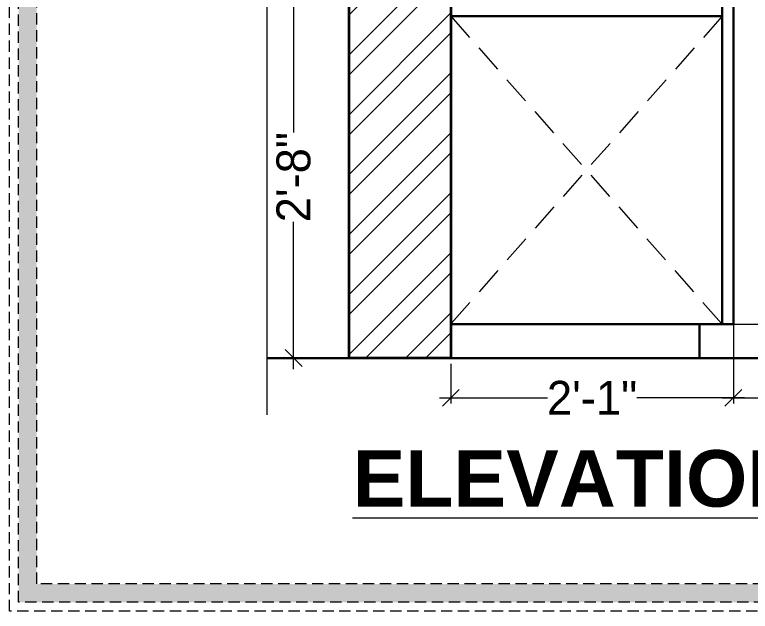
# Model space of a CAD drawing. Header units: millimetres. Extents: x 56222 to 3066687, y -650199 to -121287.
# Drawn here: x 140989.5 to 141054.6, y -184240.7 to -184187.9 of the extents above; entities that cross this region are included whole.
import ezdxf

# ---------------------------------------------------------------- set-up
doc = ezdxf.new("R2010")
doc.units = ezdxf.units.MM
doc.header["$MEASUREMENT"] = 0
doc.header["$PDMODE"] = 35
for name, pattern in [('DASHED', [0.75, 0.5, -0.25]), ('DASHED2', [0.375, 0.25, -0.125]), ('DASHEDX2', [1.5, 1, -0.5])]:
    doc.linetypes.add(name, pattern=pattern)
doc.layers.get('Defpoints').update_dxf_attribs({"color": 220})
doc.layers.add('AR HATCH-7', color=7, linetype='Continuous')
for name, color, linetype, lineweight in [('DIM.', 250, 'Continuous', 13), ('Dimension', 10, 'DASHEDX2', 20), ('FURNITURE', 32, 'Continuous', 9), ('furniture dimensions', 1, 'DASHED', 0), ('Labelling', 1, 'Continuous', 25), ('SECTION ( SLAB PLine )', 104, 'Continuous', 30), ('Text', 7, 'Continuous', 15), ('wall', 7, 'Continuous', 30)]:
    doc.layers.add(name, color=color, linetype=linetype, lineweight=lineweight)
doc.layers.add('hatch', color=250, linetype='Continuous', lineweight=9, transparency=0.5)
doc.styles.add('century g', font='GOTHIC.TTF')
doc.styles.get("Standard").update_dxf_attribs({"font": 'arial.ttf', "height": 6})
doc.dimstyles.new('Archana', dxfattribs={"dimtxt": 2, "dimasz": 0.75, "dimexe": 0.5, "dimexo": 0.5, "dimgap": 0, "dimtad": 0, "dimzin": 0, "dimdsep": 46, "dimlunit": 4, "dimtxsty": 'century g', "dimblk": 'OBLIQUE', "dimcen": 0, "dimdle": 1, "dimclrd": 256, "dimclre": 256, "dimclrt": 256, "dimadec": 0, "dimazin": 0, "dimtfac": 1, "dimtofl": 0, "dimtmove": 1, "dimatfit": 3, "dimfxl": 1, "dimfxlon": 1, "dimtolj": 1, "dimtzin": 0, "dimlwd": -1, "dimlwe": -1, "dimarcsym": 0})

# ---------------------------------------------------------------- blocks, each defined once
blk = doc.blocks.new('_Oblique')
at = {"layer": 'wall', "color": 0, "lineweight": -2}
blk.add_line((-0.5, -0.5), (0.5, 0.5), dxfattribs=at)
blk = doc.blocks.new('*D253')
at = {"layer": 'Defpoints', "color": 0, "linetype": 'Continuous', "lineweight": 30, "transparency": 16777216}
for p in [(141053.129, -184215.242), (141028.129, -184218.242), (141053.129, -184221.764)]:
    blk.add_point(p, dxfattribs=at)
at = {"layer": 'furniture dimensions', "color": 5, "linetype": 'Continuous', "transparency": 16777216}
for p, q in [((141053.129, -184217.764), (141053.129, -184222.264)), ((141027.129, -184221.764), (141036.673, -184221.764)), ((141054.129, -184221.764), (141044.584, -184221.764))]:
    blk.add_line(p, q, dxfattribs=at)
at = {"layer": 'furniture dimensions', "color": 5, "linetype": 'ByBlock', "transparency": 16777216}
blk.add_line((141028.129, -184218.742), (141028.129, -184222.264), dxfattribs=at)
at = {"layer": 'furniture dimensions', "color": 5, "linetype": 'Continuous', "transparency": 16777216, "xscale": 1.5, "yscale": 1.5, "zscale": 1.5, "rotation": 180}
blk.add_blockref('_Oblique', (141028.129, -184221.764), dxfattribs=at)
at = {"layer": 'furniture dimensions', "color": 5, "linetype": 'Continuous', "transparency": 16777216, "xscale": 1.5, "yscale": 1.5, "zscale": 1.5}
blk.add_blockref('_Oblique', (141053.129, -184221.764), dxfattribs=at)
at = {"layer": 'furniture dimensions', "linetype": 'Continuous', "lineweight": 0, "transparency": 16777216, "insert": (141040.629, -184221.764), "char_height": 3, "attachment_point": 5, "style": 'century g'}
blk.add_mtext('\\A1;2\'-1"', dxfattribs=at)
blk = doc.blocks.new('*D258')
at = {"layer": 'Defpoints', "color": 0, "linetype": 'Continuous', "lineweight": 30, "transparency": 16777216}
for p in [(141074.795, -184215.242), (141053.129, -184218.242), (141074.795, -184221.764)]:
    blk.add_point(p, dxfattribs=at)
at = {"layer": 'furniture dimensions', "color": 5, "linetype": 'Continuous', "transparency": 16777216}
for p, q in [((141074.795, -184217.764), (141074.795, -184222.264)), ((141052.129, -184221.764), (141059.084, -184221.764)), ((141075.795, -184221.764), (141068.84, -184221.764))]:
    blk.add_line(p, q, dxfattribs=at)
at = {"layer": 'furniture dimensions', "color": 5, "linetype": 'ByBlock', "transparency": 16777216}
blk.add_line((141053.129, -184218.742), (141053.129, -184222.264), dxfattribs=at)
at = {"layer": 'furniture dimensions', "color": 5, "linetype": 'Continuous', "transparency": 16777216, "xscale": 1.5, "yscale": 1.5, "zscale": 1.5, "rotation": 180}
blk.add_blockref('_Oblique', (141053.129, -184221.764), dxfattribs=at)
at = {"layer": 'furniture dimensions', "color": 5, "linetype": 'Continuous', "transparency": 16777216, "xscale": 1.5, "yscale": 1.5, "zscale": 1.5}
blk.add_blockref('_Oblique', (141074.795, -184221.764), dxfattribs=at)
at = {"layer": 'furniture dimensions', "linetype": 'Continuous', "lineweight": 0, "transparency": 16777216, "insert": (141063.962, -184221.764), "char_height": 3, "attachment_point": 5, "style": 'century g'}
blk.add_mtext('\\A1;1\'-10"', dxfattribs=at)
blk = doc.blocks.new('*D254')
at = {"layer": 'Defpoints', "color": 0, "linetype": 'Continuous', "lineweight": 30, "transparency": 16777216}
for p in [(141014.217, -184186.242), (141029.129, -184186.242), (141028.129, -184218.242)]:
    blk.add_point(p, dxfattribs=at)
at = {"layer": 'furniture dimensions', "color": 5, "linetype": 'Continuous', "transparency": 16777216}
for p, q in [((141014.217, -184185.242), (141014.217, -184198.286)), ((141018.217, -184186.242), (141013.717, -184186.242)), ((141014.217, -184219.242), (141014.217, -184206.197))]:
    blk.add_line(p, q, dxfattribs=at)
at = {"layer": 'furniture dimensions', "color": 5, "linetype": 'ByBlock', "transparency": 16777216}
blk.add_line((141018.217, -184218.242), (141013.717, -184218.242), dxfattribs=at)
at = {"layer": 'furniture dimensions', "color": 5, "linetype": 'Continuous', "transparency": 16777216, "xscale": 1.5, "yscale": 1.5, "zscale": 1.5}
for p, rotation in [((141014.217, -184186.242), 90), ((141014.217, -184218.242), 270)]:
    blk.add_blockref('_Oblique', p, dxfattribs=dict(at, rotation=rotation))
at = {"layer": 'furniture dimensions', "linetype": 'Continuous', "lineweight": 0, "transparency": 16777216, "insert": (141014.217, -184202.242), "char_height": 3, "attachment_point": 5, "rotation": 90, "style": 'century g'}
blk.add_mtext('\\A1;2\'-8"', dxfattribs=at)

msp = doc.modelspace()

# ---------------------------------------------------------------- hatches: boundary and pattern name
at = {"layer": 'AR HATCH-7', "lineweight": 18, "true_color": 0x939598, "transparency": 33554687}
h = msp.add_hatch(dxfattribs=at)
h.set_pattern_fill('ANSI32', color=252, scale=10)
h.set_pattern_definition([(45, (1925.4746, -6.4516), (-2.65165043, 2.65165043), []), (45, (1927.2424, -6.4516), (-2.65165043, 2.65165043), [])])
h.paths.add_polyline_path([(141028.129, -184094.242), (141019.129, -184094.242), (141019.129, -184218.242), (141028.129, -184218.242)])
at = {"layer": 'Dimension', "true_color": 0xd39e00}
h = msp.add_hatch(color=42, dxfattribs=at)
h.paths.add_polyline_path([(140989.878, -184078.25), (140989.878, -184239.845), (141219.456, -184239.845), (141219.456, -184078.25)])
h.paths.add_polyline_path([(140991.489, -184079.862), (141217.845, -184079.862), (141217.845, -184238.233), (140991.489, -184238.233)], flags=16)

# ---------------------------------------------------------------- linework, layer by layer
at = {"layer": 'Dimension', "color": 42, "true_color": 0xd39e00, "elevation": 0.238}
for points in [[(140989.073, -184077.445), (141220.262, -184077.445), (141220.262, -184240.65), (140989.073, -184240.65)], [(140989.878, -184078.25), (141219.456, -184078.25), (141219.456, -184239.845), (140989.878, -184239.845)], [(140991.489, -184079.862), (141217.845, -184079.862), (141217.845, -184238.233), (140991.489, -184238.233)]]:
    msp.add_lwpolyline(points, close=True, dxfattribs=at)
at = {"layer": 'FURNITURE', "lineweight": 30}
for p, q in [((141028.129, -184215.242), (141028.129, -184111.242)), ((141052.129, -184111.242), (141052.129, -184215.242)), ((141053.129, -184186.992), (141053.129, -184215.242)), ((141028.129, -184187.992), (141052.129, -184187.992)), ((141028.129, -184215.242), (141050.129, -184215.242)), ((141050.129, -184215.242), (141050.129, -184218.242)), ((141050.129, -184215.242), (141053.129, -184215.242))]:
    msp.add_line(p, q, dxfattribs=at)
at = {"layer": 'FURNITURE', "lineweight": 0}
for p, q in [((141028.129, -184215.242), (141118.128, -184215.242)), ((141053.129, -184215.242), (141053.129, -184218.242)), ((141053.129, -184218.242), (141028.129, -184218.242))]:
    msp.add_line(p, q, dxfattribs=at)
at = {"layer": 'furniture dimensions', "lineweight": 0}
msp.add_line((141053.129, -184218.242), (141157.129, -184218.242), dxfattribs=at)
at = {"layer": 'hatch', "lineweight": 35, "transparency": 33554687}
msp.add_lwpolyline([(141019.129, -184094.242), (141028.129, -184094.242), (141028.129, -184218.242), (141019.129, -184218.242)], close=True, dxfattribs=at)
at = {"layer": 'Labelling', "color": 251, "linetype": 'DASHED2', "lineweight": 0, "ltscale": 10, "true_color": 0x636466}
for p, q in [((141028.129, -184187.992), (141052.129, -184215.242)), ((141052.129, -184187.992), (141028.129, -184215.242))]:
    msp.add_line(p, q, dxfattribs=at)
at = {"layer": 'SECTION ( SLAB PLine )', "color": 1}
msp.add_line((141011.834, -184218.242), (141168.656, -184218.242), dxfattribs=at)
at = {"layer": 'Text', "color": 251, "linetype": 'Continuous', "lineweight": 0, "true_color": 0x636466}
msp.add_lwpolyline([(141011.834, -184086.101), (141011.834, -184152.286), (141010.573, -184153.067), (141013.007, -184153.317), (141011.834, -184154.154), (141011.834, -184223.283)], dxfattribs=at)

# ---------------------------------------------------------------- texts
at = {"layer": 'DIM.', "color": 1, "insert": (141019.441, -184226.396, 0.238), "char_height": 5, "attachment_point": 1}
msp.add_mtext_dynamic_manual_height_columns('{\\fArial|b1|i0|c0|p34;\\LELEVATION - C}', width=111.55884, gutter_width=1, heights=[0], dxfattribs=at)

# ---------------------------------------------------------------- dimensions: what is measured, and where the dimension line sits
at = {"layer": 'furniture dimensions', "color": 5, "linetype": 'Continuous', "lineweight": 0}
dim = msp.add_linear_dim(base=(141014.217, -184186.242), p1=(141028.129, -184218.242), p2=(141029.129, -184186.242), angle=90, dimstyle='Archana', override={"dimtxt": 3, "dimasz": 1.5, "dimdec": 0, "dimclrd": 5, "dimclre": 5, "dimfxl": 4}, dxfattribs=at)
dim.commit()
dim.dimension.update_dxf_attribs({"geometry": '*D254', "text_midpoint": (141014.217, -184202.242)})
for base, p1, p2, picture, middle in [((141053.129, -184221.764), (141028.129, -184218.242), (141053.129, -184215.242), '*D253', (141040.629, -184221.764)), ((141074.795, -184221.764), (141053.129, -184218.242), (141074.795, -184215.242), '*D258', (141063.962, -184221.764))]:
    dim = msp.add_linear_dim(base=base, p1=p1, p2=p2, dimstyle='Archana', override={"dimtxt": 3, "dimasz": 1.5, "dimdec": 0, "dimclrd": 5, "dimclre": 5, "dimfxl": 4}, dxfattribs=at)
    dim.commit()
    dim.dimension.update_dxf_attribs({"geometry": picture, "text_midpoint": middle})

doc.saveas('drawing.dxf')
